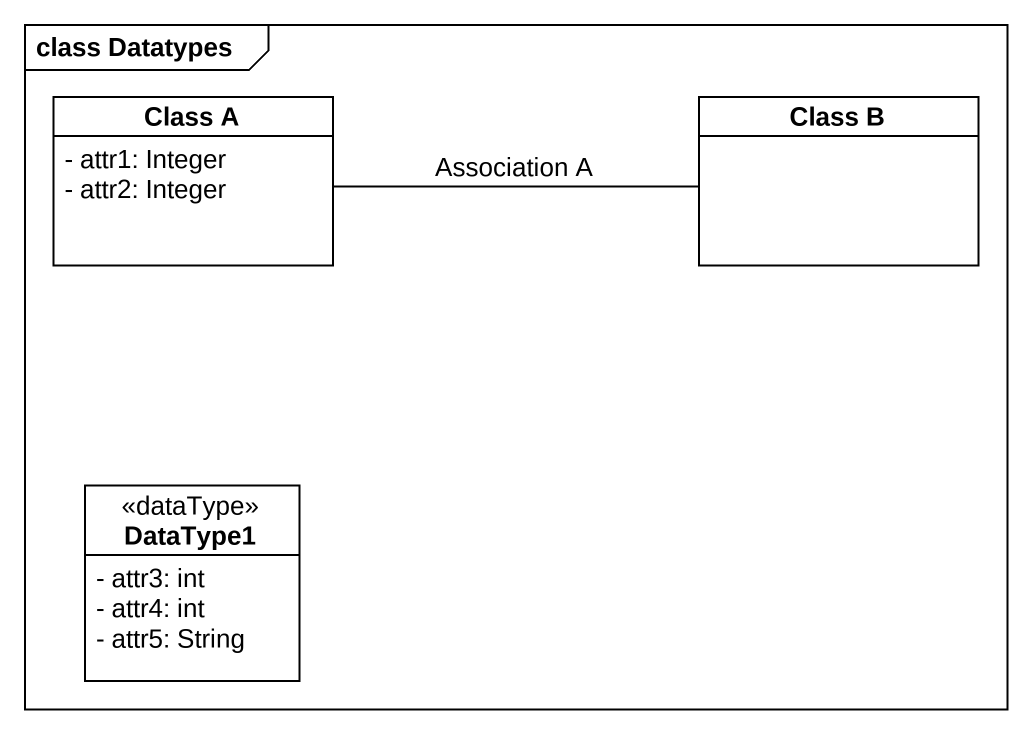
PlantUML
@startuml
mainframe class Datatypes
hide circle
hide empty members
skinparam classAttributeIconSize 0
class "Class A" as Class_A {
  - attr1: Integer
  - attr2: Integer
}
class "Class B" as Class_B
class DataType1 <<dataType>> {
  - attr3: int
  - attr4: int
  - attr5: String
}
Class_A -right- Class_B : Association A
@enduml
